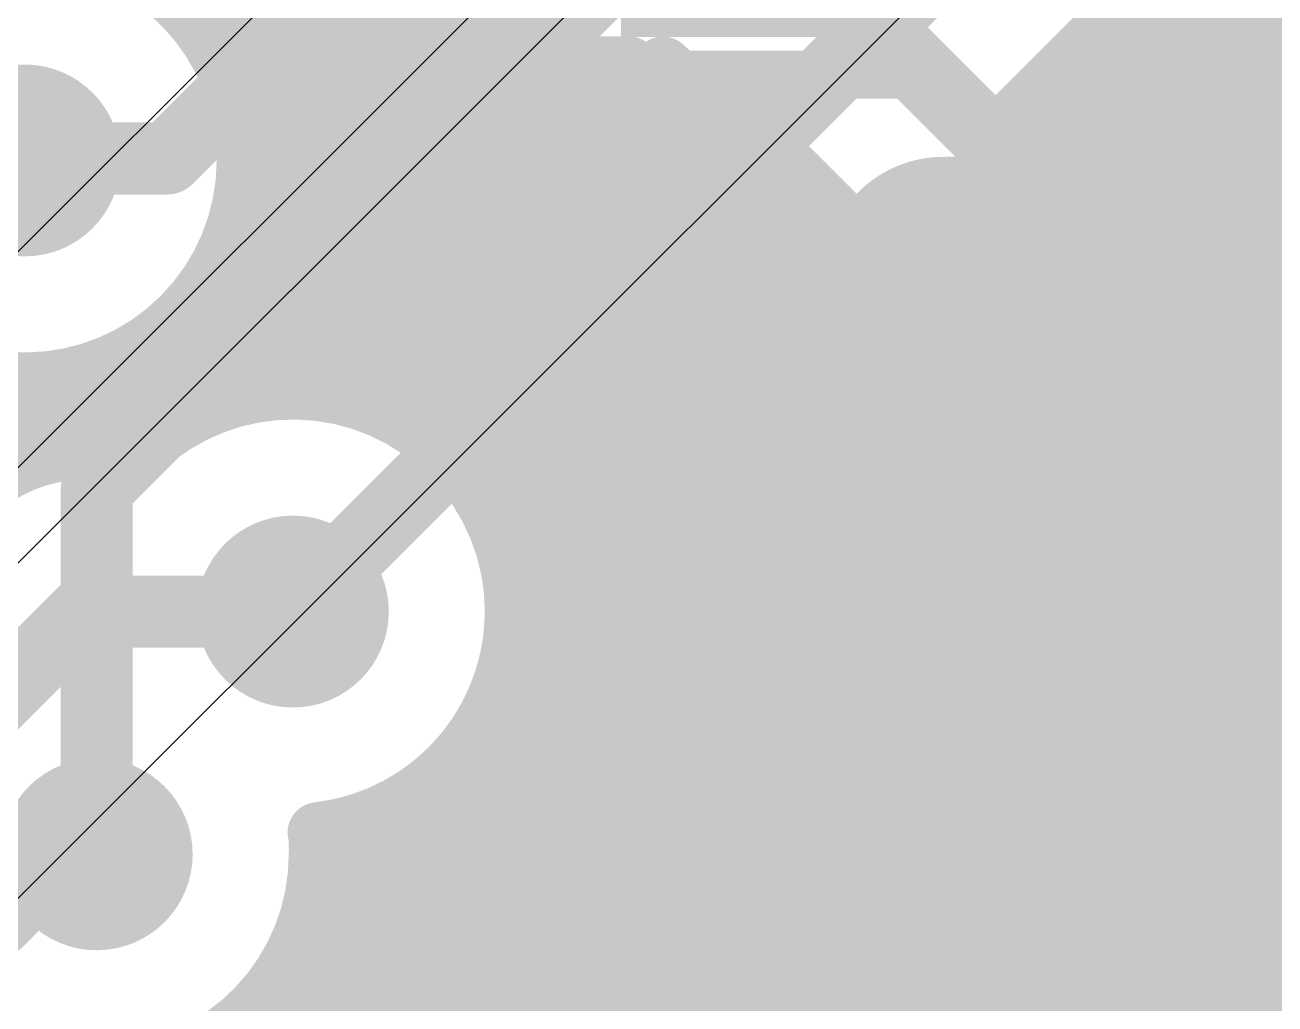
# Model space of a CAD drawing. Header units: inches. Extents: x 0 to 215, y 0 to 215.
# Drawn here: x 0.558 to 0.6606, y 0.7098 to 0.7901 of the extents above; entities that cross this region are included whole.
import ezdxf

# ---------------------------------------------------------------- set-up
doc = ezdxf.new("R2010")
doc.units = ezdxf.units.IN
doc.header["$MEASUREMENT"] = 0
for name, color, linetype in [('BottomLayer', 5, 'Continuous'), ('BottomOverlay', 54, 'Continuous'), ('BottomPaste', 16, 'Continuous'), ('BottomSolder', 6, 'Continuous'), ('TopLayer', 1, 'Continuous'), ('TopOverlay', 2, 'Continuous'), ('TopPaste', 8, 'Continuous'), ('TopSolder', 216, 'Continuous'), ('ViaHoleLayer', 16, 'Continuous')]:
    doc.layers.add(name, color=color, linetype=linetype)

# ---------------------------------------------------------------- blocks, each defined once
blk = doc.blocks.new('FBP4L_L1_0_W1_0_P0_65_BL_EP_9')
at = {"layer": 'TopSolder'}
for p in [(0.01713, 0.00539), (-0.0183, 0.00539), (-0.0183, -0.02218), (0.00729, -0.02218)]:
    blk.add_line(p, (-214.57936, -214.39436), dxfattribs=at)
blk = doc.blocks.new('BF82192__10')
at = {"layer": 'BottomLayer'}
h = blk.add_hatch(color=5, dxfattribs=at)
edge = h.paths.add_edge_path()
edge.add_arc((0.20669, 0.06496), 0.00591, 270, 360)
edge.add_line((0.2126, 0.06496), (0.2126, 0.07677))
edge.add_arc((0.20669, 0.07677), 0.00591, 0, 90)
edge.add_line((0.20669, 0.08268), (0.18701, 0.08268))
edge.add_arc((0.18701, 0.07677), 0.00591, 90, 180)
edge.add_line((0.1811, 0.07677), (0.1811, 0.06496))
edge.add_arc((0.18701, 0.06496), 0.00591, 180, 270)
edge.add_line((0.18701, 0.05905), (0.20669, 0.05905))
blk.add_hatch(color=5, dxfattribs=at).paths.add_polyline_path([(0.2126, 0.01181), (0.1811, 0.01181), (0.1811, 0.03543), (0.2126, 0.03543)])
at = {"layer": 'BottomPaste'}
h = blk.add_hatch(color=16, dxfattribs=at)
edge = h.paths.add_edge_path()
edge.add_arc((0.20669, 0.06496), 0.00591, 270, 360)
edge.add_line((0.2126, 0.06496), (0.2126, 0.07677))
edge.add_arc((0.20669, 0.07677), 0.00591, 0, 90)
edge.add_line((0.20669, 0.08268), (0.18701, 0.08268))
edge.add_arc((0.18701, 0.07677), 0.00591, 90, 180)
edge.add_line((0.1811, 0.07677), (0.1811, 0.06496))
edge.add_arc((0.18701, 0.06496), 0.00591, 180, 270)
edge.add_line((0.18701, 0.05905), (0.20669, 0.05905))
blk.add_hatch(color=16, dxfattribs=at).paths.add_polyline_path([(0.2126, 0.01181), (0.1811, 0.01181), (0.1811, 0.03543), (0.2126, 0.03543)])
at = {"layer": 'BottomSolder'}
h = blk.add_hatch(color=6, dxfattribs=at)
edge = h.paths.add_edge_path()
edge.add_arc((0.20669, 0.06496), 0.00991, 270, 360)
edge.add_line((0.2166, 0.06496), (0.2166, 0.07677))
edge.add_arc((0.20669, 0.07677), 0.00991, 0, 90)
edge.add_line((0.20669, 0.08668), (0.18701, 0.08668))
edge.add_arc((0.18701, 0.07677), 0.00991, 90, 180)
edge.add_line((0.1771, 0.07677), (0.1771, 0.06496))
edge.add_arc((0.18701, 0.06496), 0.00991, 180, 270)
edge.add_line((0.18701, 0.05505), (0.20669, 0.05505))
blk.add_hatch(color=6, dxfattribs=at).paths.add_polyline_path([(0.2166, 0.00781), (0.1771, 0.00781), (0.1771, 0.03943), (0.2166, 0.03943)])
at = {"layer": 'BottomOverlay'}
blk.add_lwpolyline([(-0.2949, 0.07112, 0.01, 0.01, -1), (0.29565, 0.07112, 0.01, 0.01, 0)], format="xyseb", dxfattribs=at)
blk.add_lwpolyline([(-0.2949, 0.07112, 0.01, 0.01, -1), (0.29565, 0.07112, 0.01, 0.01, 0)], format="xyseb", dxfattribs=at)
blk = doc.blocks.new('R0201_43')
at = {"layer": 'TopLayer'}
for points in [[(-0.01673, 0.00787), (-0.00492, 0.00787), (-0.00492, -0.00787), (-0.01673, -0.00787)], [(0.00492, 0.00787), (0.01673, 0.00787), (0.01673, -0.00787), (0.00492, -0.00787)]]:
    blk.add_hatch(color=1, dxfattribs=at).paths.add_polyline_path(points)
at = {"layer": 'TopPaste'}
for points in [[(-0.01673, 0.00787), (-0.00492, 0.00787), (-0.00492, -0.00787), (-0.01673, -0.00787)], [(0.00492, 0.00787), (0.01673, 0.00787), (0.01673, -0.00787), (0.00492, -0.00787)]]:
    blk.add_hatch(color=8, dxfattribs=at).paths.add_polyline_path(points)
at = {"layer": 'TopSolder'}
for points in [[(-0.02073, 0.01187), (-0.00092, 0.01187), (-0.00092, -0.01187), (-0.02073, -0.01187)], [(0.00092, 0.01187), (0.02073, 0.01187), (0.02073, -0.01187), (0.00092, -0.01187)]]:
    blk.add_hatch(color=216, dxfattribs=at).paths.add_polyline_path(points)
at = {"layer": 'TopOverlay'}
for points in [[(-0.02362, 0.01496, 0.00394, 0.00394, 0), (-0.00394, 0.01496, 0.00394, 0.00394, 0)], [(-0.02362, -0.01496, 0.00394, 0.00394, 0), (-0.02362, 0.01496, 0.00394, 0.00394, 0)], [(0.00394, 0.01496, 0.00394, 0.00394, 0), (0.02362, 0.01496, 0.00394, 0.00394, 0)], [(0.02362, -0.01496, 0.00394, 0.00394, 0), (0.02362, 0.01496, 0.00394, 0.00394, 0)], [(-0.02362, -0.01496, 0.00394, 0.00394, 0), (-0.00394, -0.01496, 0.00394, 0.00394, 0)], [(0.00394, -0.01496, 0.00394, 0.00394, 0), (0.02362, -0.01496, 0.00394, 0.00394, 0)]]:
    blk.add_lwpolyline(points, format="xyseb", dxfattribs=at)
for points in [[(-0.02461, 0.01496, 0.00197, 0.00197, 1), (-0.02264, 0.01496, 0.00197, 0.00197, 1)], [(-0.02461, 0.01496, 0.00197, 0.00197, 1), (-0.02264, 0.01496, 0.00197, 0.00197, 1)], [(-0.00492, 0.01496, 0.00197, 0.00197, 1), (-0.00295, 0.01496, 0.00197, 0.00197, 1)], [(0.00295, 0.01496, 0.00197, 0.00197, 1), (0.00492, 0.01496, 0.00197, 0.00197, 1)], [(0.02264, 0.01496, 0.00197, 0.00197, 1), (0.02461, 0.01496, 0.00197, 0.00197, 1)], [(0.02264, 0.01496, 0.00197, 0.00197, 1), (0.02461, 0.01496, 0.00197, 0.00197, 1)], [(-0.02461, -0.01496, 0.00197, 0.00197, 1), (-0.02264, -0.01496, 0.00197, 0.00197, 1)], [(-0.02461, -0.01496, 0.00197, 0.00197, 1), (-0.02264, -0.01496, 0.00197, 0.00197, 1)], [(-0.00492, -0.01496, 0.00197, 0.00197, 1), (-0.00295, -0.01496, 0.00197, 0.00197, 1)], [(0.00295, -0.01496, 0.00197, 0.00197, 1), (0.00492, -0.01496, 0.00197, 0.00197, 1)], [(0.02264, -0.01496, 0.00197, 0.00197, 1), (0.02461, -0.01496, 0.00197, 0.00197, 1)], [(0.02264, -0.01496, 0.00197, 0.00197, 1), (0.02461, -0.01496, 0.00197, 0.00197, 1)]]:
    blk.add_lwpolyline(points, format="xyseb", close=True, dxfattribs=at)

msp = doc.modelspace()

# ---------------------------------------------------------------- hatches: boundary and pattern name
at = {"layer": 'BottomLayer'}
h = msp.add_hatch(color=5, dxfattribs=at)
edge = h.paths.add_edge_path()
edge.add_arc((0.558, 0.779), 0.00787, 0, 360)
h = msp.add_hatch(color=5, dxfattribs=at)
edge = h.paths.add_edge_path()
edge.add_arc((0.58, 0.742), 0.00787, 0, 360)
h = msp.add_hatch(color=5, dxfattribs=at)
edge = h.paths.add_edge_path()
edge.add_arc((0.56391, 0.72209), 0.00787, 0, 360)
at = {"layer": 'TopLayer'}
h = msp.add_hatch(color=1, dxfattribs=at)
edge = h.paths.add_edge_path()
edge.add_arc((0.558, 0.779), 0.00787, 0, 360)
h = msp.add_hatch(color=1, dxfattribs=at)
edge = h.paths.add_edge_path()
edge.add_arc((0.58, 0.742), 0.00787, 0, 360)
h = msp.add_hatch(color=1, dxfattribs=at)
edge = h.paths.add_edge_path()
edge.add_arc((0.56391, 0.72209), 0.00787, 0, 360)
at = {"layer": 'ViaHoleLayer'}
h = msp.add_hatch(color=16, dxfattribs=at)
edge = h.paths.add_edge_path()
edge.add_arc((0.558, 0.779), 0.00394, 0, 360)
h = msp.add_hatch(color=16, dxfattribs=at)
edge = h.paths.add_edge_path()
edge.add_arc((0.58, 0.742), 0.00394, 0, 360)
h = msp.add_hatch(color=16, dxfattribs=at)
edge = h.paths.add_edge_path()
edge.add_arc((0.56391, 0.72209), 0.00394, 0, 360)

# ---------------------------------------------------------------- linework, layer by layer
at = {"layer": 'BottomLayer'}
for points in [[(0.5697, 0.77916, 0.00591, 0.00591, 0), (0.60982, 0.81928, 0.00591, 0.00591, 0)], [(0.56391, 0.75209, 0.00591, 0.00591, 0), (0.63, 0.81817, 0.00591, 0.00591, 0)], [(0.58, 0.742, 0.00591, 0.00591, 0), (0.647, 0.809, 0.00591, 0.00591, 0)], [(0.63858, 0.78174, 0.005, 0.005, 0), (0.65642, 0.79958, 0.005, 0.005, 0)], [(0.55416, 0.76116, 0.005, 0.005, -1.154337), (0.56672, 0.79503, 0.005, 0.005, 0)], [(0.64794, 0.79109, 0.005, 0.005, 0), (0.67705, 0.79109, 0.005, 0.005, 0)], [(0.64392, 0.78708, 0.005, 0.005, 0), (0.67584, 0.78708, 0.005, 0.005, 0)], [(0.63991, 0.78306, 0.005, 0.005, 0), (0.67582, 0.78306, 0.005, 0.005, 0)], [(0.63858, 0.78174, 0.005, 0.005, 0), (0.65307, 0.78174, 0.005, 0.005, 0)], [(0.64323, 0.76349, 0.01, 0.01, 0), (0.64323, 0.77924, 0.01, 0.01, 0)], [(0.65307, 0.78174, 0.005, 0.005, -0.414214), (0.66541, 0.76939, 0.005, 0.005, 0)], [(0.558, 0.779, 0.00591, 0.00591, 0), (0.55816, 0.77916, 0.00591, 0.00591, 0)], [(0.55816, 0.77916, 0.00591, 0.00591, 0), (0.5697, 0.77916, 0.00591, 0.00591, 0)], [(0.66076, 0.77905, 0.005, 0.005, 0), (0.67699, 0.77905, 0.005, 0.005, 0)], [(0.64323, 0.76349, 0.01, 0.01, 0), (0.66291, 0.76349, 0.01, 0.01, 0)], [(0.64323, 0.74774, 0.01, 0.01, 0), (0.64323, 0.76349, 0.01, 0.01, 0)], [(0.64323, 0.76349, 0.00787, 0.00787, 0), (0.66849, 0.76349, 0.00787, 0.00787, 0)], [(0.59824, 0.74139, 0.005, 0.005, 0), (0.62104, 0.7642, 0.005, 0.005, 0)], [(0.62104, 0.75758, 0.005, 0.005, 0), (0.62104, 0.7642, 0.005, 0.005, 0)], [(0.61581, 0.75897, 0.005, 0.005, 0), (0.62104, 0.75897, 0.005, 0.005, 0)], [(0.63339, 0.74524, 0.005, 0.005, -0.414214), (0.62104, 0.75758, 0.005, 0.005, 0)], [(0.66541, 0.75758, 0.005, 0.005, -0.414214), (0.65307, 0.74524, 0.005, 0.005, 0)], [(0.6118, 0.75495, 0.005, 0.005, 0), (0.62133, 0.75495, 0.005, 0.005, 0)], [(0.56391, 0.72209, 0.00591, 0.00591, 0), (0.56391, 0.75209, 0.00591, 0.00591, 0)], [(0.60778, 0.75094, 0.005, 0.005, 0), (0.62299, 0.75094, 0.005, 0.005, 0)], [(0.60377, 0.74692, 0.005, 0.005, 0), (0.62717, 0.74692, 0.005, 0.005, 0)], [(0.65929, 0.74692, 0.005, 0.005, 0), (0.69144, 0.74692, 0.005, 0.005, 0)], [(0.63339, 0.74524, 0.005, 0.005, 0), (0.65307, 0.74524, 0.005, 0.005, 0)], [(0.59975, 0.7429, 0.005, 0.005, 0), (0.69144, 0.7429, 0.005, 0.005, 0)], [(0.59824, 0.74139, 0.005, 0.005, -0.371696), (0.58207, 0.72387, 0.005, 0.005, 0)], [(0.59798, 0.73889, 0.005, 0.005, 0), (0.69144, 0.73889, 0.005, 0.005, 0)], [(0.5968, 0.73487, 0.005, 0.005, 0), (0.69144, 0.73487, 0.005, 0.005, 0)], [(0.62104, 0.73449, 0.005, 0.005, 0), (0.66541, 0.73449, 0.005, 0.005, 0)], [(0.62104, 0.72957, 0.005, 0.005, 0), (0.62104, 0.73449, 0.005, 0.005, 0)], [(0.59445, 0.73086, 0.005, 0.005, 0), (0.62104, 0.73086, 0.005, 0.005, 0)], [(0.60282, 0.72567, 0.005, 0.005, -0.198912), (0.61224, 0.72957, 0.005, 0.005, 0)], [(0.60282, 0.72567, 0.005, 0.005, -0.198912), (0.61224, 0.72957, 0.005, 0.005, 0)], [(0.61224, 0.72957, 0.005, 0.005, 0), (0.62104, 0.72957, 0.005, 0.005, 0)], [(0.59016, 0.72684, 0.005, 0.005, 0), (0.60416, 0.72684, 0.005, 0.005, 0)], [(0.59064, 0.71349, 0.005, 0.005, 0), (0.60282, 0.72567, 0.005, 0.005, 0)], [(0.58215, 0.72283, 0.005, 0.005, 0), (0.59998, 0.72283, 0.005, 0.005, 0)], [(0.58216, 0.72209, 0.005, 0.005, -0.293117), (0.57153, 0.7055, 0.005, 0.005, 0)], [(0.58187, 0.71881, 0.005, 0.005, 0), (0.59596, 0.71881, 0.005, 0.005, 0)], [(0.60006, 0.70406, 0.00591, 0.00591, 0), (0.61224, 0.71624, 0.00591, 0.00591, 0)], [(0.61224, 0.71624, 0.00591, 0.00591, 0), (0.64323, 0.71624, 0.00591, 0.00591, 0)], [(0.58064, 0.71479, 0.005, 0.005, 0), (0.59195, 0.71479, 0.005, 0.005, 0)], [(0.58674, 0.70406, 0.005, 0.005, -0.198912), (0.59064, 0.71349, 0.005, 0.005, 0)], [(0.58674, 0.70406, 0.005, 0.005, -0.198912), (0.59064, 0.71349, 0.005, 0.005, 0)], [(0.57824, 0.71078, 0.005, 0.005, 0), (0.58855, 0.71078, 0.005, 0.005, 0)]]:
    msp.add_lwpolyline(points, format="xyseb", dxfattribs=at)
for points in [[(0.64669, 0.79109, 0.0025, 0.0025, 1), (0.64919, 0.79109, 0.0025, 0.0025, 1)], [(0.64267, 0.78708, 0.0025, 0.0025, 1), (0.64517, 0.78708, 0.0025, 0.0025, 1)], [(0.63866, 0.78306, 0.0025, 0.0025, 1), (0.64116, 0.78306, 0.0025, 0.0025, 1)], [(0.63733, 0.78174, 0.0025, 0.0025, 1), (0.63983, 0.78174, 0.0025, 0.0025, 1)], [(0.63733, 0.78174, 0.0025, 0.0025, 1), (0.63983, 0.78174, 0.0025, 0.0025, 1)], [(0.64073, 0.77924, 0.005, 0.005, 1), (0.64573, 0.77924, 0.005, 0.005, 1)], [(0.65182, 0.78174, 0.0025, 0.0025, 1), (0.65432, 0.78174, 0.0025, 0.0025, 1)], [(0.65182, 0.78174, 0.0025, 0.0025, 1), (0.65432, 0.78174, 0.0025, 0.0025, 1)], [(0.55652, 0.779, 0.00295, 0.00295, 1), (0.55948, 0.779, 0.00295, 0.00295, 1)], [(0.55668, 0.77916, 0.00295, 0.00295, 1), (0.55963, 0.77916, 0.00295, 0.00295, 1)], [(0.55668, 0.77916, 0.00295, 0.00295, 1), (0.55963, 0.77916, 0.00295, 0.00295, 1)], [(0.56822, 0.77916, 0.00295, 0.00295, 1), (0.57117, 0.77916, 0.00295, 0.00295, 1)], [(0.56822, 0.77916, 0.00295, 0.00295, 1), (0.57117, 0.77916, 0.00295, 0.00295, 1)], [(0.65951, 0.77905, 0.0025, 0.0025, 1), (0.66201, 0.77905, 0.0025, 0.0025, 1)], [(0.64073, 0.76349, 0.005, 0.005, 1), (0.64573, 0.76349, 0.005, 0.005, 1)], [(0.64073, 0.76349, 0.005, 0.005, 1), (0.64573, 0.76349, 0.005, 0.005, 1)], [(0.64073, 0.76349, 0.005, 0.005, 1), (0.64573, 0.76349, 0.005, 0.005, 1)], [(0.66041, 0.76349, 0.005, 0.005, 1), (0.66541, 0.76349, 0.005, 0.005, 1)], [(0.64126, 0.76349, 0.00394, 0.00394, 1), (0.6452, 0.76349, 0.00394, 0.00394, 1)], [(0.61979, 0.7642, 0.0025, 0.0025, 1), (0.62229, 0.7642, 0.0025, 0.0025, 1)], [(0.61979, 0.7642, 0.0025, 0.0025, 1), (0.62229, 0.7642, 0.0025, 0.0025, 1)], [(0.61456, 0.75897, 0.0025, 0.0025, 1), (0.61706, 0.75897, 0.0025, 0.0025, 1)], [(0.61979, 0.75897, 0.0025, 0.0025, 1), (0.62229, 0.75897, 0.0025, 0.0025, 1)], [(0.61979, 0.75758, 0.0025, 0.0025, 1), (0.62229, 0.75758, 0.0025, 0.0025, 1)], [(0.61979, 0.75758, 0.0025, 0.0025, 1), (0.62229, 0.75758, 0.0025, 0.0025, 1)], [(0.61055, 0.75495, 0.0025, 0.0025, 1), (0.61305, 0.75495, 0.0025, 0.0025, 1)], [(0.62008, 0.75495, 0.0025, 0.0025, 1), (0.62258, 0.75495, 0.0025, 0.0025, 1)], [(0.56244, 0.75209, 0.00295, 0.00295, 1), (0.56539, 0.75209, 0.00295, 0.00295, 1)], [(0.56244, 0.75209, 0.00295, 0.00295, 1), (0.56539, 0.75209, 0.00295, 0.00295, 1)], [(0.60653, 0.75094, 0.0025, 0.0025, 1), (0.60903, 0.75094, 0.0025, 0.0025, 1)], [(0.62174, 0.75094, 0.0025, 0.0025, 1), (0.62424, 0.75094, 0.0025, 0.0025, 1)], [(0.64073, 0.74774, 0.005, 0.005, 1), (0.64573, 0.74774, 0.005, 0.005, 1)], [(0.60252, 0.74692, 0.0025, 0.0025, 1), (0.60502, 0.74692, 0.0025, 0.0025, 1)], [(0.62592, 0.74692, 0.0025, 0.0025, 1), (0.62842, 0.74692, 0.0025, 0.0025, 1)], [(0.65804, 0.74692, 0.0025, 0.0025, 1), (0.66054, 0.74692, 0.0025, 0.0025, 1)], [(0.63214, 0.74524, 0.0025, 0.0025, 1), (0.63464, 0.74524, 0.0025, 0.0025, 1)], [(0.63214, 0.74524, 0.0025, 0.0025, 1), (0.63464, 0.74524, 0.0025, 0.0025, 1)], [(0.65182, 0.74524, 0.0025, 0.0025, 1), (0.65432, 0.74524, 0.0025, 0.0025, 1)], [(0.65182, 0.74524, 0.0025, 0.0025, 1), (0.65432, 0.74524, 0.0025, 0.0025, 1)], [(0.57852, 0.742, 0.00295, 0.00295, 1), (0.58148, 0.742, 0.00295, 0.00295, 1)], [(0.5985, 0.7429, 0.0025, 0.0025, 1), (0.601, 0.7429, 0.0025, 0.0025, 1)], [(0.59699, 0.74139, 0.0025, 0.0025, 1), (0.59949, 0.74139, 0.0025, 0.0025, 1)], [(0.59699, 0.74139, 0.0025, 0.0025, 1), (0.59949, 0.74139, 0.0025, 0.0025, 1)], [(0.59673, 0.73889, 0.0025, 0.0025, 1), (0.59923, 0.73889, 0.0025, 0.0025, 1)], [(0.59555, 0.73487, 0.0025, 0.0025, 1), (0.59805, 0.73487, 0.0025, 0.0025, 1)], [(0.61979, 0.73449, 0.0025, 0.0025, 1), (0.62229, 0.73449, 0.0025, 0.0025, 1)], [(0.61979, 0.73449, 0.0025, 0.0025, 1), (0.62229, 0.73449, 0.0025, 0.0025, 1)], [(0.5932, 0.73086, 0.0025, 0.0025, 1), (0.5957, 0.73086, 0.0025, 0.0025, 1)], [(0.61979, 0.73086, 0.0025, 0.0025, 1), (0.62229, 0.73086, 0.0025, 0.0025, 1)], [(0.61099, 0.72957, 0.0025, 0.0025, 1), (0.61349, 0.72957, 0.0025, 0.0025, 1)], [(0.61099, 0.72957, 0.0025, 0.0025, 1), (0.61349, 0.72957, 0.0025, 0.0025, 1)], [(0.61099, 0.72957, 0.0025, 0.0025, 1), (0.61349, 0.72957, 0.0025, 0.0025, 1)], [(0.61979, 0.72957, 0.0025, 0.0025, 1), (0.62229, 0.72957, 0.0025, 0.0025, 1)], [(0.61979, 0.72957, 0.0025, 0.0025, 1), (0.62229, 0.72957, 0.0025, 0.0025, 1)], [(0.58891, 0.72684, 0.0025, 0.0025, 1), (0.59141, 0.72684, 0.0025, 0.0025, 1)], [(0.60291, 0.72684, 0.0025, 0.0025, 1), (0.60541, 0.72684, 0.0025, 0.0025, 1)], [(0.60157, 0.72567, 0.0025, 0.0025, 1), (0.60407, 0.72567, 0.0025, 0.0025, 1)], [(0.60157, 0.72567, 0.0025, 0.0025, 1), (0.60407, 0.72567, 0.0025, 0.0025, 1)], [(0.60157, 0.72567, 0.0025, 0.0025, 1), (0.60407, 0.72567, 0.0025, 0.0025, 1)], [(0.58082, 0.72387, 0.0025, 0.0025, 1), (0.58332, 0.72387, 0.0025, 0.0025, 1)], [(0.56244, 0.72209, 0.00295, 0.00295, 1), (0.56539, 0.72209, 0.00295, 0.00295, 1)], [(0.5809, 0.72283, 0.0025, 0.0025, 1), (0.5834, 0.72283, 0.0025, 0.0025, 1)], [(0.59873, 0.72283, 0.0025, 0.0025, 1), (0.60123, 0.72283, 0.0025, 0.0025, 1)], [(0.58091, 0.72209, 0.0025, 0.0025, 1), (0.58341, 0.72209, 0.0025, 0.0025, 1)], [(0.58062, 0.71881, 0.0025, 0.0025, 1), (0.58312, 0.71881, 0.0025, 0.0025, 1)], [(0.59471, 0.71881, 0.0025, 0.0025, 1), (0.59721, 0.71881, 0.0025, 0.0025, 1)], [(0.61077, 0.71624, 0.00295, 0.00295, 1), (0.61372, 0.71624, 0.00295, 0.00295, 1)], [(0.61077, 0.71624, 0.00295, 0.00295, 1), (0.61372, 0.71624, 0.00295, 0.00295, 1)], [(0.64175, 0.71624, 0.00295, 0.00295, 1), (0.6447, 0.71624, 0.00295, 0.00295, 1)], [(0.57939, 0.71479, 0.0025, 0.0025, 1), (0.58189, 0.71479, 0.0025, 0.0025, 1)], [(0.5907, 0.71479, 0.0025, 0.0025, 1), (0.5932, 0.71479, 0.0025, 0.0025, 1)], [(0.58939, 0.71349, 0.0025, 0.0025, 1), (0.59189, 0.71349, 0.0025, 0.0025, 1)], [(0.58939, 0.71349, 0.0025, 0.0025, 1), (0.59189, 0.71349, 0.0025, 0.0025, 1)], [(0.58939, 0.71349, 0.0025, 0.0025, 1), (0.59189, 0.71349, 0.0025, 0.0025, 1)], [(0.57699, 0.71078, 0.0025, 0.0025, 1), (0.57949, 0.71078, 0.0025, 0.0025, 1)], [(0.5873, 0.71078, 0.0025, 0.0025, 1), (0.5898, 0.71078, 0.0025, 0.0025, 1)]]:
    msp.add_lwpolyline(points, format="xyseb", close=True, dxfattribs=at)
at = {"layer": 'TopLayer'}
for points in [[(0.604, 0.84365, 0.01181, 0.01181, 0), (0.70803, 0.73961, 0.01181, 0.01181, 0)], [(0.55902, 0.79722, 0.005, 0.005, -0.397899), (0.57625, 0.779, 0.005, 0.005, 0)], [(0.62174, 0.79608, 0.00591, 0.00591, 0), (0.671, 0.74682, 0.00591, 0.00591, 0)], [(0.58283, 0.78669, 0.005, 0.005, 0), (0.58283, 0.7945, 0.005, 0.005, 0)], [(0.57167, 0.79109, 0.005, 0.005, 0), (0.58283, 0.79109, 0.005, 0.005, 0)], [(0.57436, 0.78708, 0.005, 0.005, 0), (0.58283, 0.78708, 0.005, 0.005, 0)], [(0.58283, 0.78669, 0.005, 0.005, 0), (0.60448, 0.78669, 0.005, 0.005, 0)], [(0.60448, 0.78669, 0.005, 0.005, 0), (0.60752, 0.78669, 0.005, 0.005, 0)], [(0.60448, 0.78669, 0.005, 0.005, 0), (0.60752, 0.78669, 0.005, 0.005, 0)], [(0.61553, 0.78345, 0.005, 0.005, -0.115795), (0.61035, 0.78666, 0.005, 0.005, 0)], [(0.61553, 0.78345, 0.005, 0.005, -0.115795), (0.61035, 0.78666, 0.005, 0.005, 0)], [(0.57579, 0.78306, 0.005, 0.005, 0), (0.61591, 0.78306, 0.005, 0.005, 0)], [(0.61553, 0.78345, 0.005, 0.005, 0), (0.65767, 0.7413, 0.005, 0.005, 0)], [(0.55364, 0.779, 0.00591, 0.00591, 0), (0.558, 0.779, 0.00591, 0.00591, 0)], [(0.57625, 0.779, 0.005, 0.005, -0.470862), (0.55456, 0.76108, 0.005, 0.005, 0)], [(0.57625, 0.77905, 0.005, 0.005, 0), (0.61993, 0.77905, 0.005, 0.005, 0)], [(0.57581, 0.77503, 0.005, 0.005, 0), (0.62395, 0.77503, 0.005, 0.005, 0)], [(0.57441, 0.77101, 0.005, 0.005, 0), (0.62796, 0.77101, 0.005, 0.005, 0)], [(0.57175, 0.767, 0.005, 0.005, 0), (0.63198, 0.767, 0.005, 0.005, 0)], [(0.56674, 0.76298, 0.005, 0.005, 0), (0.63599, 0.76298, 0.005, 0.005, 0)], [(0.56753, 0.75533, 0.005, 0.005, -0.656175), (0.59825, 0.742, 0.005, 0.005, 0)], [(0.55245, 0.75897, 0.005, 0.005, 0), (0.57328, 0.75897, 0.005, 0.005, 0)], [(0.58672, 0.75897, 0.005, 0.005, 0), (0.64001, 0.75897, 0.005, 0.005, 0)], [(0.55353, 0.75142, 0.005, 0.005, -0.198912), (0.56295, 0.75533, 0.005, 0.005, 0)], [(0.55353, 0.75142, 0.005, 0.005, -0.198912), (0.56295, 0.75533, 0.005, 0.005, 0)], [(0.56295, 0.75533, 0.005, 0.005, 0), (0.56753, 0.75533, 0.005, 0.005, 0)], [(0.54844, 0.75495, 0.005, 0.005, 0), (0.55981, 0.75495, 0.005, 0.005, 0)], [(0.59285, 0.75495, 0.005, 0.005, 0), (0.64402, 0.75495, 0.005, 0.005, 0)], [(0.59591, 0.75094, 0.005, 0.005, 0), (0.64804, 0.75094, 0.005, 0.005, 0)], [(0.59757, 0.74692, 0.005, 0.005, 0), (0.65206, 0.74692, 0.005, 0.005, 0)], [(0.55332, 0.73237, 0.00591, 0.00591, 0), (0.56295, 0.742, 0.00591, 0.00591, 0)], [(0.56295, 0.742, 0.00591, 0.00591, 0), (0.58, 0.742, 0.00591, 0.00591, 0)], [(0.59825, 0.742, 0.005, 0.005, -0.381223), (0.58207, 0.72387, 0.005, 0.005, 0)], [(0.59823, 0.7429, 0.005, 0.005, 0), (0.65607, 0.7429, 0.005, 0.005, 0)], [(0.65022, 0.73207, 0.005, 0.005, 0), (0.65767, 0.73952, 0.005, 0.005, 0)], [(0.59798, 0.73889, 0.005, 0.005, 0), (0.65704, 0.73889, 0.005, 0.005, 0)], [(0.5968, 0.73487, 0.005, 0.005, 0), (0.65303, 0.73487, 0.005, 0.005, 0)], [(0.65965, 0.72265, 0.00591, 0.00591, 0), (0.671, 0.734, 0.00591, 0.00591, 0)], [(0.64632, 0.72265, 0.005, 0.005, -0.198912), (0.65022, 0.73207, 0.005, 0.005, 0)], [(0.64632, 0.72265, 0.005, 0.005, -0.198912), (0.65022, 0.73207, 0.005, 0.005, 0)], [(0.59445, 0.73086, 0.005, 0.005, 0), (0.64915, 0.73086, 0.005, 0.005, 0)], [(0.59016, 0.72684, 0.005, 0.005, 0), (0.647, 0.72684, 0.005, 0.005, 0)], [(0.55579, 0.71662, 0.00591, 0.00591, 0), (0.56125, 0.72209, 0.00591, 0.00591, 0)], [(0.56125, 0.72209, 0.00591, 0.00591, 0), (0.56391, 0.72209, 0.00591, 0.00591, 0)], [(0.58215, 0.72283, 0.005, 0.005, 0), (0.64632, 0.72283, 0.005, 0.005, 0)], [(0.64632, 0.69831, 0.005, 0.005, 0), (0.64632, 0.72265, 0.005, 0.005, 0)], [(0.65965, 0.68565, 0.00591, 0.00591, 0), (0.65965, 0.72265, 0.00591, 0.00591, 0)], [(0.58216, 0.72209, 0.005, 0.005, -0.293117), (0.57153, 0.7055, 0.005, 0.005, 0)], [(0.58187, 0.71881, 0.005, 0.005, 0), (0.64632, 0.71881, 0.005, 0.005, 0)], [(0.52276, 0.71662, 0.00591, 0.00591, 0), (0.55579, 0.71662, 0.00591, 0.00591, 0)], [(0.58064, 0.71479, 0.005, 0.005, 0), (0.64632, 0.71479, 0.005, 0.005, 0)], [(0.57824, 0.71078, 0.005, 0.005, 0), (0.64632, 0.71078, 0.005, 0.005, 0)]]:
    msp.add_lwpolyline(points, format="xyseb", dxfattribs=at)
for points in [[(0.57042, 0.79109, 0.0025, 0.0025, 1), (0.57292, 0.79109, 0.0025, 0.0025, 1)], [(0.58158, 0.79109, 0.0025, 0.0025, 1), (0.58408, 0.79109, 0.0025, 0.0025, 1)], [(0.57311, 0.78708, 0.0025, 0.0025, 1), (0.57561, 0.78708, 0.0025, 0.0025, 1)], [(0.58158, 0.78708, 0.0025, 0.0025, 1), (0.58408, 0.78708, 0.0025, 0.0025, 1)], [(0.58158, 0.78669, 0.0025, 0.0025, 1), (0.58408, 0.78669, 0.0025, 0.0025, 1)], [(0.58158, 0.78669, 0.0025, 0.0025, 1), (0.58408, 0.78669, 0.0025, 0.0025, 1)], [(0.60323, 0.78669, 0.0025, 0.0025, 1), (0.60573, 0.78669, 0.0025, 0.0025, 1)], [(0.60323, 0.78669, 0.0025, 0.0025, 1), (0.60573, 0.78669, 0.0025, 0.0025, 1)], [(0.60323, 0.78669, 0.0025, 0.0025, 1), (0.60573, 0.78669, 0.0025, 0.0025, 1)], [(0.60627, 0.78669, 0.0025, 0.0025, 1), (0.60877, 0.78669, 0.0025, 0.0025, 1)], [(0.60627, 0.78669, 0.0025, 0.0025, 1), (0.60877, 0.78669, 0.0025, 0.0025, 1)], [(0.6091, 0.78666, 0.0025, 0.0025, 1), (0.6116, 0.78666, 0.0025, 0.0025, 1)], [(0.6091, 0.78666, 0.0025, 0.0025, 1), (0.6116, 0.78666, 0.0025, 0.0025, 1)], [(0.57454, 0.78306, 0.0025, 0.0025, 1), (0.57704, 0.78306, 0.0025, 0.0025, 1)], [(0.61428, 0.78345, 0.0025, 0.0025, 1), (0.61678, 0.78345, 0.0025, 0.0025, 1)], [(0.61428, 0.78345, 0.0025, 0.0025, 1), (0.61678, 0.78345, 0.0025, 0.0025, 1)], [(0.61428, 0.78345, 0.0025, 0.0025, 1), (0.61678, 0.78345, 0.0025, 0.0025, 1)], [(0.61466, 0.78306, 0.0025, 0.0025, 1), (0.61716, 0.78306, 0.0025, 0.0025, 1)], [(0.55652, 0.779, 0.00295, 0.00295, 1), (0.55948, 0.779, 0.00295, 0.00295, 1)], [(0.575, 0.77905, 0.0025, 0.0025, 1), (0.5775, 0.77905, 0.0025, 0.0025, 1)], [(0.575, 0.779, 0.0025, 0.0025, 1), (0.5775, 0.779, 0.0025, 0.0025, 1)], [(0.575, 0.779, 0.0025, 0.0025, 1), (0.5775, 0.779, 0.0025, 0.0025, 1)], [(0.61868, 0.77905, 0.0025, 0.0025, 1), (0.62118, 0.77905, 0.0025, 0.0025, 1)], [(0.57456, 0.77503, 0.0025, 0.0025, 1), (0.57706, 0.77503, 0.0025, 0.0025, 1)], [(0.6227, 0.77503, 0.0025, 0.0025, 1), (0.6252, 0.77503, 0.0025, 0.0025, 1)], [(0.57316, 0.77101, 0.0025, 0.0025, 1), (0.57566, 0.77101, 0.0025, 0.0025, 1)], [(0.62671, 0.77101, 0.0025, 0.0025, 1), (0.62921, 0.77101, 0.0025, 0.0025, 1)], [(0.5705, 0.767, 0.0025, 0.0025, 1), (0.573, 0.767, 0.0025, 0.0025, 1)], [(0.63073, 0.767, 0.0025, 0.0025, 1), (0.63323, 0.767, 0.0025, 0.0025, 1)], [(0.56549, 0.76298, 0.0025, 0.0025, 1), (0.56799, 0.76298, 0.0025, 0.0025, 1)], [(0.63474, 0.76298, 0.0025, 0.0025, 1), (0.63724, 0.76298, 0.0025, 0.0025, 1)], [(0.57203, 0.75897, 0.0025, 0.0025, 1), (0.57453, 0.75897, 0.0025, 0.0025, 1)], [(0.58547, 0.75897, 0.0025, 0.0025, 1), (0.58797, 0.75897, 0.0025, 0.0025, 1)], [(0.63876, 0.75897, 0.0025, 0.0025, 1), (0.64126, 0.75897, 0.0025, 0.0025, 1)], [(0.5617, 0.75533, 0.0025, 0.0025, 1), (0.5642, 0.75533, 0.0025, 0.0025, 1)], [(0.5617, 0.75533, 0.0025, 0.0025, 1), (0.5642, 0.75533, 0.0025, 0.0025, 1)], [(0.5617, 0.75533, 0.0025, 0.0025, 1), (0.5642, 0.75533, 0.0025, 0.0025, 1)], [(0.56628, 0.75533, 0.0025, 0.0025, 1), (0.56878, 0.75533, 0.0025, 0.0025, 1)], [(0.56628, 0.75533, 0.0025, 0.0025, 1), (0.56878, 0.75533, 0.0025, 0.0025, 1)], [(0.55856, 0.75495, 0.0025, 0.0025, 1), (0.56106, 0.75495, 0.0025, 0.0025, 1)], [(0.5916, 0.75495, 0.0025, 0.0025, 1), (0.5941, 0.75495, 0.0025, 0.0025, 1)], [(0.64277, 0.75495, 0.0025, 0.0025, 1), (0.64527, 0.75495, 0.0025, 0.0025, 1)], [(0.59466, 0.75094, 0.0025, 0.0025, 1), (0.59716, 0.75094, 0.0025, 0.0025, 1)], [(0.64679, 0.75094, 0.0025, 0.0025, 1), (0.64929, 0.75094, 0.0025, 0.0025, 1)], [(0.59632, 0.74692, 0.0025, 0.0025, 1), (0.59882, 0.74692, 0.0025, 0.0025, 1)], [(0.6508, 0.74692, 0.0025, 0.0025, 1), (0.65331, 0.74692, 0.0025, 0.0025, 1)], [(0.56147, 0.742, 0.00295, 0.00295, 1), (0.56443, 0.742, 0.00295, 0.00295, 1)], [(0.56147, 0.742, 0.00295, 0.00295, 1), (0.56443, 0.742, 0.00295, 0.00295, 1)], [(0.57852, 0.742, 0.00295, 0.00295, 1), (0.58148, 0.742, 0.00295, 0.00295, 1)], [(0.59698, 0.7429, 0.0025, 0.0025, 1), (0.59948, 0.7429, 0.0025, 0.0025, 1)], [(0.597, 0.742, 0.0025, 0.0025, 1), (0.5995, 0.742, 0.0025, 0.0025, 1)], [(0.597, 0.742, 0.0025, 0.0025, 1), (0.5995, 0.742, 0.0025, 0.0025, 1)], [(0.65482, 0.7429, 0.0025, 0.0025, 1), (0.65732, 0.7429, 0.0025, 0.0025, 1)], [(0.65642, 0.7413, 0.0025, 0.0025, 1), (0.65892, 0.7413, 0.0025, 0.0025, 1)], [(0.65642, 0.73952, 0.0025, 0.0025, 1), (0.65892, 0.73952, 0.0025, 0.0025, 1)], [(0.59673, 0.73889, 0.0025, 0.0025, 1), (0.59923, 0.73889, 0.0025, 0.0025, 1)], [(0.65579, 0.73889, 0.0025, 0.0025, 1), (0.65829, 0.73889, 0.0025, 0.0025, 1)], [(0.59555, 0.73487, 0.0025, 0.0025, 1), (0.59805, 0.73487, 0.0025, 0.0025, 1)], [(0.65178, 0.73487, 0.0025, 0.0025, 1), (0.65428, 0.73487, 0.0025, 0.0025, 1)], [(0.64897, 0.73207, 0.0025, 0.0025, 1), (0.65147, 0.73207, 0.0025, 0.0025, 1)], [(0.64897, 0.73207, 0.0025, 0.0025, 1), (0.65147, 0.73207, 0.0025, 0.0025, 1)], [(0.64897, 0.73207, 0.0025, 0.0025, 1), (0.65147, 0.73207, 0.0025, 0.0025, 1)], [(0.5932, 0.73086, 0.0025, 0.0025, 1), (0.5957, 0.73086, 0.0025, 0.0025, 1)], [(0.6479, 0.73086, 0.0025, 0.0025, 1), (0.6504, 0.73086, 0.0025, 0.0025, 1)], [(0.58891, 0.72684, 0.0025, 0.0025, 1), (0.59141, 0.72684, 0.0025, 0.0025, 1)], [(0.64575, 0.72684, 0.0025, 0.0025, 1), (0.64825, 0.72684, 0.0025, 0.0025, 1)], [(0.58082, 0.72387, 0.0025, 0.0025, 1), (0.58332, 0.72387, 0.0025, 0.0025, 1)], [(0.55977, 0.72209, 0.00295, 0.00295, 1), (0.56273, 0.72209, 0.00295, 0.00295, 1)], [(0.55977, 0.72209, 0.00295, 0.00295, 1), (0.56273, 0.72209, 0.00295, 0.00295, 1)], [(0.56244, 0.72209, 0.00295, 0.00295, 1), (0.56539, 0.72209, 0.00295, 0.00295, 1)], [(0.5809, 0.72283, 0.0025, 0.0025, 1), (0.5834, 0.72283, 0.0025, 0.0025, 1)], [(0.64507, 0.72283, 0.0025, 0.0025, 1), (0.64757, 0.72283, 0.0025, 0.0025, 1)], [(0.64507, 0.72265, 0.0025, 0.0025, 1), (0.64757, 0.72265, 0.0025, 0.0025, 1)], [(0.64507, 0.72265, 0.0025, 0.0025, 1), (0.64757, 0.72265, 0.0025, 0.0025, 1)], [(0.64507, 0.72265, 0.0025, 0.0025, 1), (0.64757, 0.72265, 0.0025, 0.0025, 1)], [(0.65817, 0.72265, 0.00295, 0.00295, 1), (0.66112, 0.72265, 0.00295, 0.00295, 1)], [(0.65817, 0.72265, 0.00295, 0.00295, 1), (0.66112, 0.72265, 0.00295, 0.00295, 1)], [(0.58091, 0.72209, 0.0025, 0.0025, 1), (0.58341, 0.72209, 0.0025, 0.0025, 1)], [(0.58062, 0.71881, 0.0025, 0.0025, 1), (0.58312, 0.71881, 0.0025, 0.0025, 1)], [(0.64507, 0.71881, 0.0025, 0.0025, 1), (0.64757, 0.71881, 0.0025, 0.0025, 1)], [(0.55431, 0.71662, 0.00295, 0.00295, 1), (0.55726, 0.71662, 0.00295, 0.00295, 1)], [(0.55431, 0.71662, 0.00295, 0.00295, 1), (0.55726, 0.71662, 0.00295, 0.00295, 1)], [(0.57939, 0.71479, 0.0025, 0.0025, 1), (0.58189, 0.71479, 0.0025, 0.0025, 1)], [(0.64507, 0.71479, 0.0025, 0.0025, 1), (0.64757, 0.71479, 0.0025, 0.0025, 1)], [(0.57699, 0.71078, 0.0025, 0.0025, 1), (0.57949, 0.71078, 0.0025, 0.0025, 1)], [(0.64507, 0.71078, 0.0025, 0.0025, 1), (0.64757, 0.71078, 0.0025, 0.0025, 1)]]:
    msp.add_lwpolyline(points, format="xyseb", close=True, dxfattribs=at)

# ---------------------------------------------------------------- block references
at = {"rotation": 180}
msp.add_blockref('FBP4L_L1_0_W1_0_P0_65_BL_EP_9', (0.169, 0.354), dxfattribs=at)
for name, p in [('BF82192__10', (0.44638, 0.69262)), ('R0201_43', (0.606, 0.801))]:
    msp.add_blockref(name, p)

doc.saveas('drawing.dxf')
